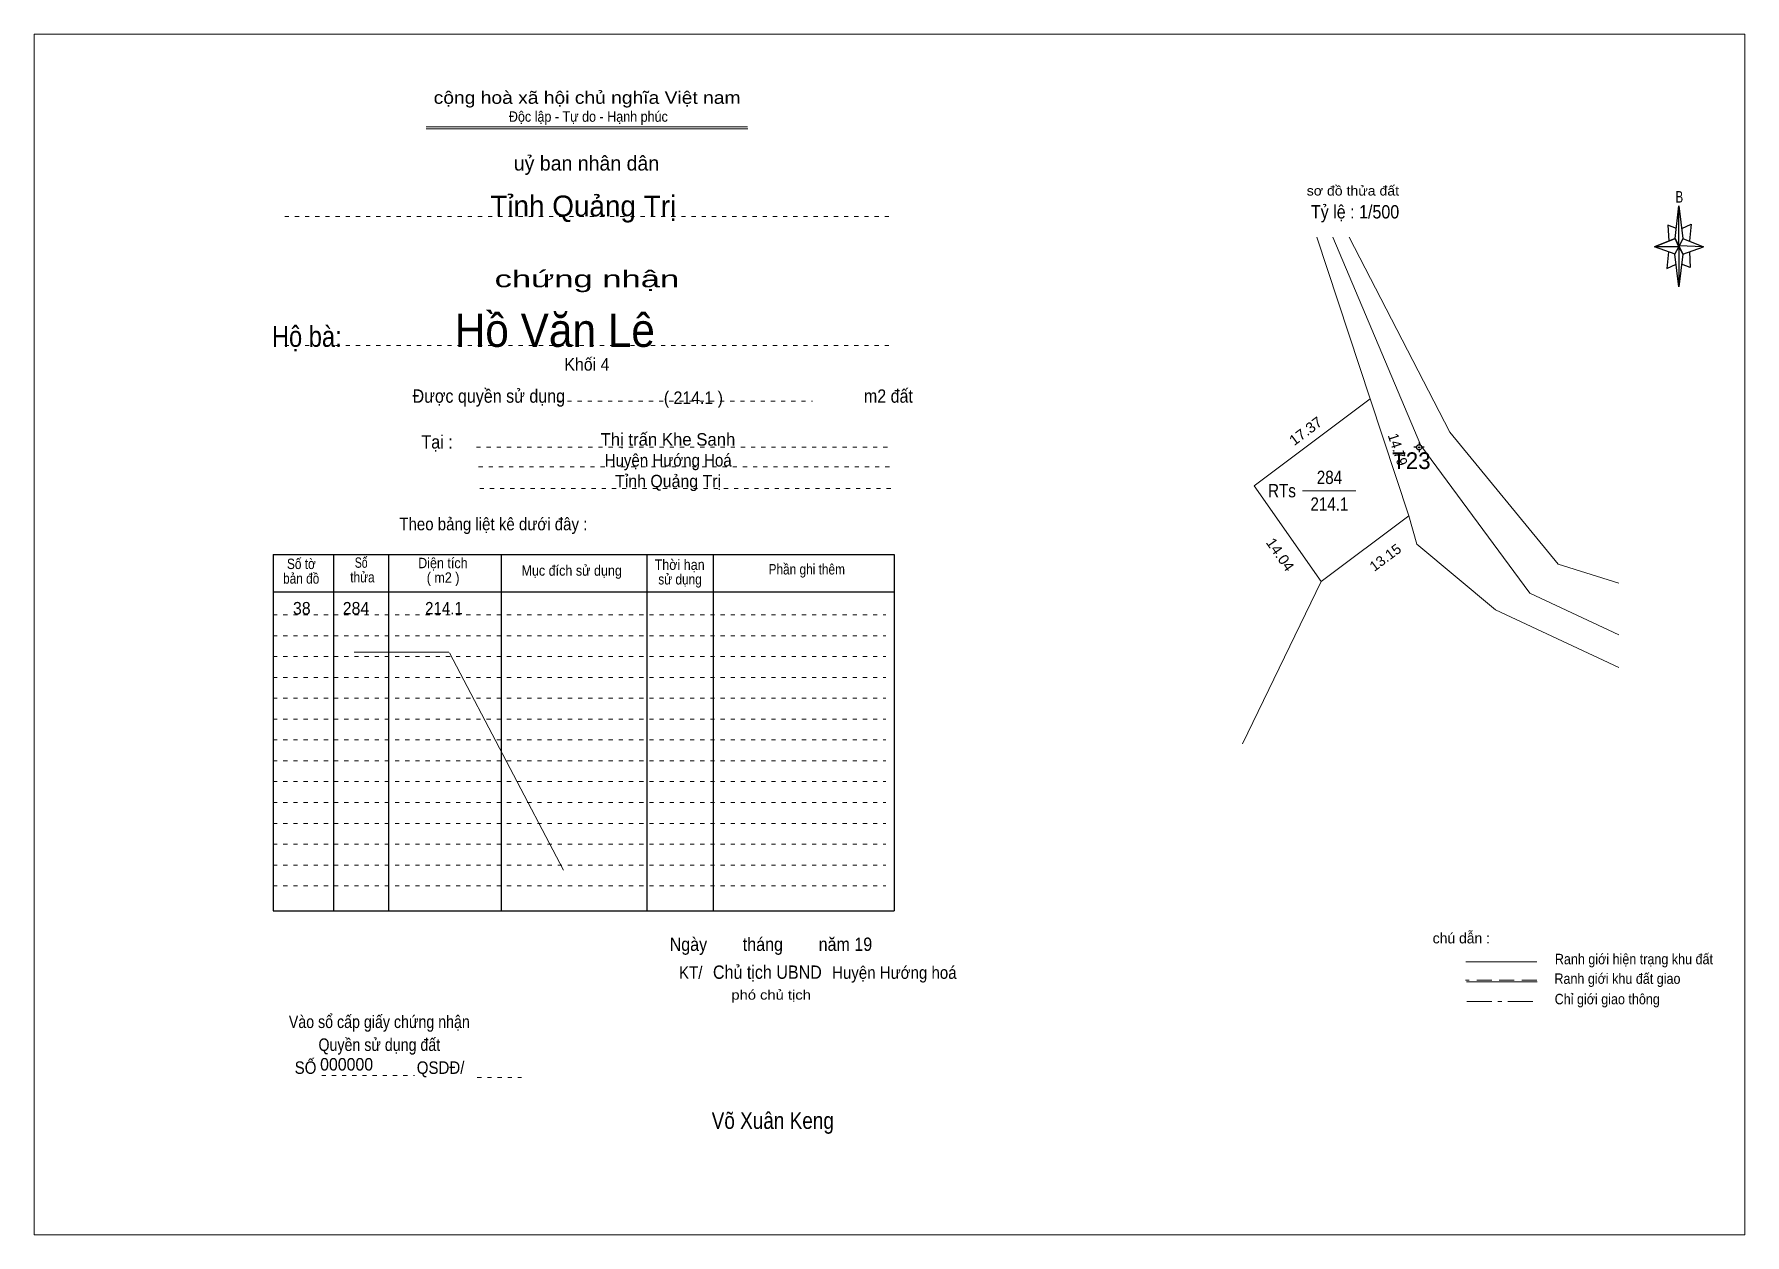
# Model space of a CAD drawing. Header units: centimetres. Extents: x -0.5 to 40.5, y 0 to 28.8.
import ezdxf
from ezdxf.enums import TextEntityAlignment as Align

# ---------------------------------------------------------------- set-up
doc = ezdxf.new("R2010")
doc.units = ezdxf.units.CM
doc.header["$LTSCALE"] = 0.12
for name, pattern in [('DOT_DASHED', [7.7, 5, -1.2, 0.3, -1.2]), ('DOTTED', [1.5, 0.3, -1.2]), ('MEDIUM_DASHED', [4.5, 3, -1.5])]:
    doc.linetypes.add(name, pattern=pattern)
for name, color, linetype, lineweight in [('1', 7, 'DOTTED', 13), ('10', 7, 'Continuous', 25), ('33', 7, 'Continuous', 13), ('34', 7, 'Continuous', 13), ('50', 7, 'Continuous', 25)]:
    doc.layers.add(name, color=color, linetype=linetype, lineweight=lineweight)
doc.layers.add('12', color=7, linetype='Continuous')

msp = doc.modelspace()

# ---------------------------------------------------------------- hatches: boundary and pattern name
at = {"layer": '10'}
msp.add_hatch(color=256, dxfattribs=at).paths.add_polyline_path([(32.7522, 18.859, 1), (32.7222, 18.859, 1)])

# ---------------------------------------------------------------- linework, layer by layer
at = {"layer": '1', "linetype": 'Continuous'}
for p, q in [((8.91, 26.55), (16.62, 26.55)), ((8.91, 26.5), (16.63, 26.5))]:
    msp.add_line(p, q, dxfattribs=at)
at = {"layer": '1'}
for p, q in [((5.52, 24.4), (20.02, 24.4)), ((5.52, 21.3), (20.02, 21.3)), ((12.06, 19.97), (18.18, 19.97)), ((10.12, 18.86), (20.06, 18.86)), ((10.17, 18.39), (20.11, 18.39)), ((10.2, 17.87), (20.14, 17.87)), ((5.24, 14.84), (19.94, 14.84)), ((5.24, 14.34), (19.94, 14.34)), ((5.24, 13.84), (19.94, 13.84)), ((5.24, 13.34), (19.94, 13.34)), ((5.24, 12.84), (19.94, 12.84)), ((5.24, 12.34), (19.94, 12.34)), ((5.24, 11.84), (19.94, 11.84)), ((5.24, 11.34), (19.94, 11.34)), ((5.24, 10.84), (19.94, 10.84)), ((5.24, 10.34), (19.94, 10.34)), ((5.24, 9.84), (19.94, 9.84)), ((5.24, 9.34), (19.94, 9.34)), ((5.24, 8.84), (19.94, 8.84)), ((5.24, 8.34), (19.94, 8.34)), ((6.41, 3.79), (8.63, 3.79)), ((10.14, 3.74), (11.2, 3.74))]:
    msp.add_line(p, q, dxfattribs=at)
at = {"layer": '1', "linetype": 'Continuous', "lineweight": 25}
for p, q in [((5.24, 16.29), (20.14, 16.29)), ((5.24, 16.29), (5.24, 7.74)), ((6.69, 16.29), (6.69, 7.74)), ((8.01, 16.29), (8.01, 7.74)), ((10.71, 16.29), (10.71, 7.74)), ((14.21, 16.29), (14.21, 7.74)), ((15.8, 16.29), (15.8, 7.74)), ((20.14, 16.29), (20.14, 7.74)), ((5.24, 15.39), (20.14, 15.39)), ((5.24, 7.74), (20.14, 7.74))]:
    msp.add_line(p, q, dxfattribs=at)
at = {"layer": '1', "linetype": 'Continuous'}
msp.add_lwpolyline([(-0.49, -0.03), (40.55, -0.03), (40.55, 28.77), (-0.49, 28.77)], close=True, dxfattribs=at)
at = {"layer": '10'}
for p, q in [((32.74, 18.98), (32.74, 18.92)), ((32.67, 18.86), (32.61, 18.86)), ((32.74, 18.8), (32.74, 18.74)), ((32.86, 18.86), (32.8, 18.86))]:
    msp.add_line(p, q, dxfattribs=at)
for radius in [0.0625, 0.015]:
    msp.add_circle((32.7372, 18.859), radius, dxfattribs=at)
at = {"layer": '33'}
msp.add_line((29.94, 17.82), (31.22, 17.82), dxfattribs=at)
at = {"layer": '34'}
for points in [[(30.28, 23.9), (31.56, 20.02), (32.49, 17.22)], [(37.53, 14.36), (35.39, 15.36), (32.78, 18.9), (30.67, 23.9)], [(37.53, 15.6), (36.07, 16.06), (33.47, 19.22), (31.06, 23.9)], [(30.39, 15.64), (28.78, 17.94), (31.56, 20.02)], [(32.49, 17.22), (30.39, 15.64), (28.5, 11.75)], [(37.53, 13.58), (34.57, 14.96), (32.68, 16.54), (32.49, 17.22)]]:
    msp.add_lwpolyline(points, dxfattribs=at)
msp.add_lwpolyline([(31.56, 20.02), (32.49, 17.22), (30.39, 15.64), (28.78, 17.94)], close=True, dxfattribs=at)
at = {"layer": '50'}
for p, q in [((38.88, 23.87), (38.97, 24.65)), ((39.06, 23.87), (39.56, 23.67)), ((38.88, 23.49), (38.38, 23.67)), ((39.06, 23.49), (38.97, 22.71)), ((39.22, 23.55), (39.24, 23.17)), ((39.24, 23.17), (39.03, 23.25))]:
    msp.add_line(p, q, dxfattribs=at)
at = {"layer": '50', "lineweight": 13}
for p, q in [((7.19, 13.95), (9.46, 13.95)), ((9.47, 13.93), (12.21, 8.72)), ((35.56, 6.52), (33.86, 6.52)), ((35.57, 6.04), (33.87, 6.04))]:
    msp.add_line(p, q, dxfattribs=at)
at = {"layer": '50', "linetype": 'MEDIUM_DASHED', "lineweight": 13}
msp.add_line((35.56, 6.08), (33.85, 6.08), dxfattribs=at)
at = {"layer": '50', "linetype": 'DOT_DASHED', "lineweight": 13}
msp.add_line((33.88, 5.57), (35.59, 5.57), dxfattribs=at)
at = {"layer": '50'}
for points in [[(38.97, 24.65), (39.06, 23.87), (38.97, 23.67)], [(38.97, 23.67), (38.38, 23.67), (38.88, 23.87), (39.06, 23.49), (39.56, 23.67), (38.97, 23.69)], [(38.97, 23.67), (38.97, 22.71), (38.87, 23.49)]]:
    msp.add_lwpolyline(points, close=True, dxfattribs=at)
for points in [[(38.97, 23.67), (38.88, 23.87), (38.38, 23.67)], [(38.91, 24.11), (38.7, 24.19), (38.73, 23.81)], [(39.04, 24.11), (39.26, 24.21), (39.22, 23.81)], [(38.72, 23.55), (38.68, 23.15), (38.9, 23.25)], [(38.97, 23.67), (39.06, 23.49), (39.56, 23.67)]]:
    msp.add_lwpolyline(points, dxfattribs=at)

# ---------------------------------------------------------------- texts
at = {"layer": '1'}
for s, height, width, p in [('cộng hoà xã hội chủ nghĩa Việt nam', 0.3, 1.15, (12.775, 27.1)), ('Độc lập - Tự do - Hạnh phúc', 0.25, 0.9, (12.805, 26.67)), ('chứng nhận', 0.4, 1.55, (12.77, 22.7)), ('Được quyền sử dụng                                                                   m2 đất', 0.32, 0.9, (14.59, 19.93)), ('Tại :', 0.32, 0.9, (9.175, 18.83)), ('Theo bảng liệt kê dưới đây :', 0.3, 0.9, (10.525, 16.87)), ('Số tờ', 0.25, 0.85, (5.92, 15.94)), ('Số ', 0.25, 0.75, (7.39, 15.97)), ('Diện tích', 0.25, 0.9, (9.315, 15.96)), ('Mục đích sử dụng', 0.25, 0.9, (12.405, 15.78)), ('Thời hạn', 0.25, 0.9, (14.995, 15.92)), ('Phần ghi thêm', 0.25, 0.85, (18.045, 15.81)), ('bản đồ', 0.25, 0.85, (5.915, 15.59)), ('thửa', 0.25, 0.85, (7.385, 15.62)), ('( m2 )', 0.25, 0.9, (9.32, 15.61)), ('sử dụng', 0.25, 0.85, (15.005, 15.57)), ('Ngày        tháng        năm 19', 0.32, 0.9, (17.185, 6.78)), ('Chủ tịch UBND', 0.32, 0.9, (17.1, 6.11)), ('Vào sổ cấp giấy chứng nhận', 0.3, 0.85, (7.79, 4.93)), ('Quyền sử dụng đất', 0.3, 0.85, (7.79, 4.38)), ('SỐ                        QSDĐ/', 0.3, 0.9, (7.795, 3.83))]:
    msp.add_text(s, height=height, dxfattribs=dict(at, width=width)).set_placement(p, align=Align.CENTER)
msp.add_text('uỷ ban nhân dân', height=0.35, dxfattribs=at).set_placement((12.76, 25.5), align=Align.CENTER)
at = {"layer": '12'}
msp.add_text('T23 ', height=0.4, dxfattribs=at).set_placement((32.625, 18.34), align=Align.CENTER)
at = {"layer": '33', "width": 0.85}
for s, p in [('284', (30.585, 17.98)), ('214.1', (30.585, 17.34))]:
    msp.add_text(s, height=0.32, dxfattribs=at).set_placement(p, align=Align.CENTER)
msp.add_text('RTs', height=0.32, dxfattribs=at).set_placement((29.78, 17.66), align=Align.RIGHT)
at = {"layer": '34'}
for s, height, p in [('Tỉnh Quảng Trị ', 0.5, (12.775, 24.4)), ('Thị trấn Khe Sanh ', 0.3, (14.77, 18.9))]:
    msp.add_text(s, height=height, dxfattribs=at).set_placement(p, align=Align.CENTER)
for s, height, width, p in [('Hồ Văn Lê', 0.8, 0.95, (12, 21.27)), ('Hộ bà:', 0.5, 0.85, (6.05, 21.27)), ('Khối 4', 0.3, 0.95, (12.77, 20.7)), ('( 214.1 )', 0.3, 0.95, (15.325, 19.9)), ('Huyện Hướng Hoá ', 0.3, 0.9, (14.77, 18.4)), ('Tỉnh Quảng Trị ', 0.3, 0.95, (14.77, 17.9)), ('38', 0.3, 0.95, (5.93, 14.85)), ('284', 0.3, 0.95, (7.23, 14.85)), ('214.1', 0.3, 0.9, (9.34, 14.85)), ('000000', 0.3, 0.95, (7.005, 3.91))]:
    msp.add_text(s, height=height, dxfattribs=dict(at, width=width)).set_placement(p, align=Align.CENTER)
at = {"layer": '50'}
for s, height, width, p in [('sơ đồ thửa đất ', 0.23, 1.1, (31.195, 24.9)), ('B', 0.2756, 0.75, (38.98, 24.73)), ('Ranh giới hiện trạng khu đất', 0.25, 0.9, (37.89, 6.46)), ('KT/                               Huyện Hướng hoá ', 0.3, 0.9, (18.36, 6.11)), ('Ranh giới khu đất giao', 0.25, 0.9, (37.495, 5.99)), ('phó chủ tịch', 0.23, 1.15, (17.19, 5.61)), ('Chỉ giới giao thông', 0.25, 0.9, (37.25, 5.5)), ('Võ Xuân Keng', 0.4, 0.85, (17.23, 2.51))]:
    msp.add_text(s, height=height, dxfattribs=dict(at, width=width)).set_placement(p, align=Align.CENTER)
at = {"layer": '50', "width": 0.9}
msp.add_text('Tỷ lệ : 1/500', height=0.32, dxfattribs=at).set_placement((30.14, 24.35))
at = {"layer": '50'}
for s, height, rotation, width, p in [('17.37', 0.25, 36.83, 1.05, (30.0901, 19.1497)), ('14.79', 0.25, 288.325, 0.95, (32.1061, 18.7693)), ('14.04', 0.25, 304.878, 1.05, (29.3004, 16.2165)), ('13.15', 0.24, 36.87, 1.05, (31.998, 16.121))]:
    msp.add_text(s, height=height, rotation=rotation, dxfattribs=dict(at, width=width)).set_placement(p, align=Align.CENTER)
msp.add_text('chú dẫn :', height=0.25, dxfattribs=at).set_placement((33.75, 6.96), align=Align.CENTER)

doc.saveas('drawing.dxf')
